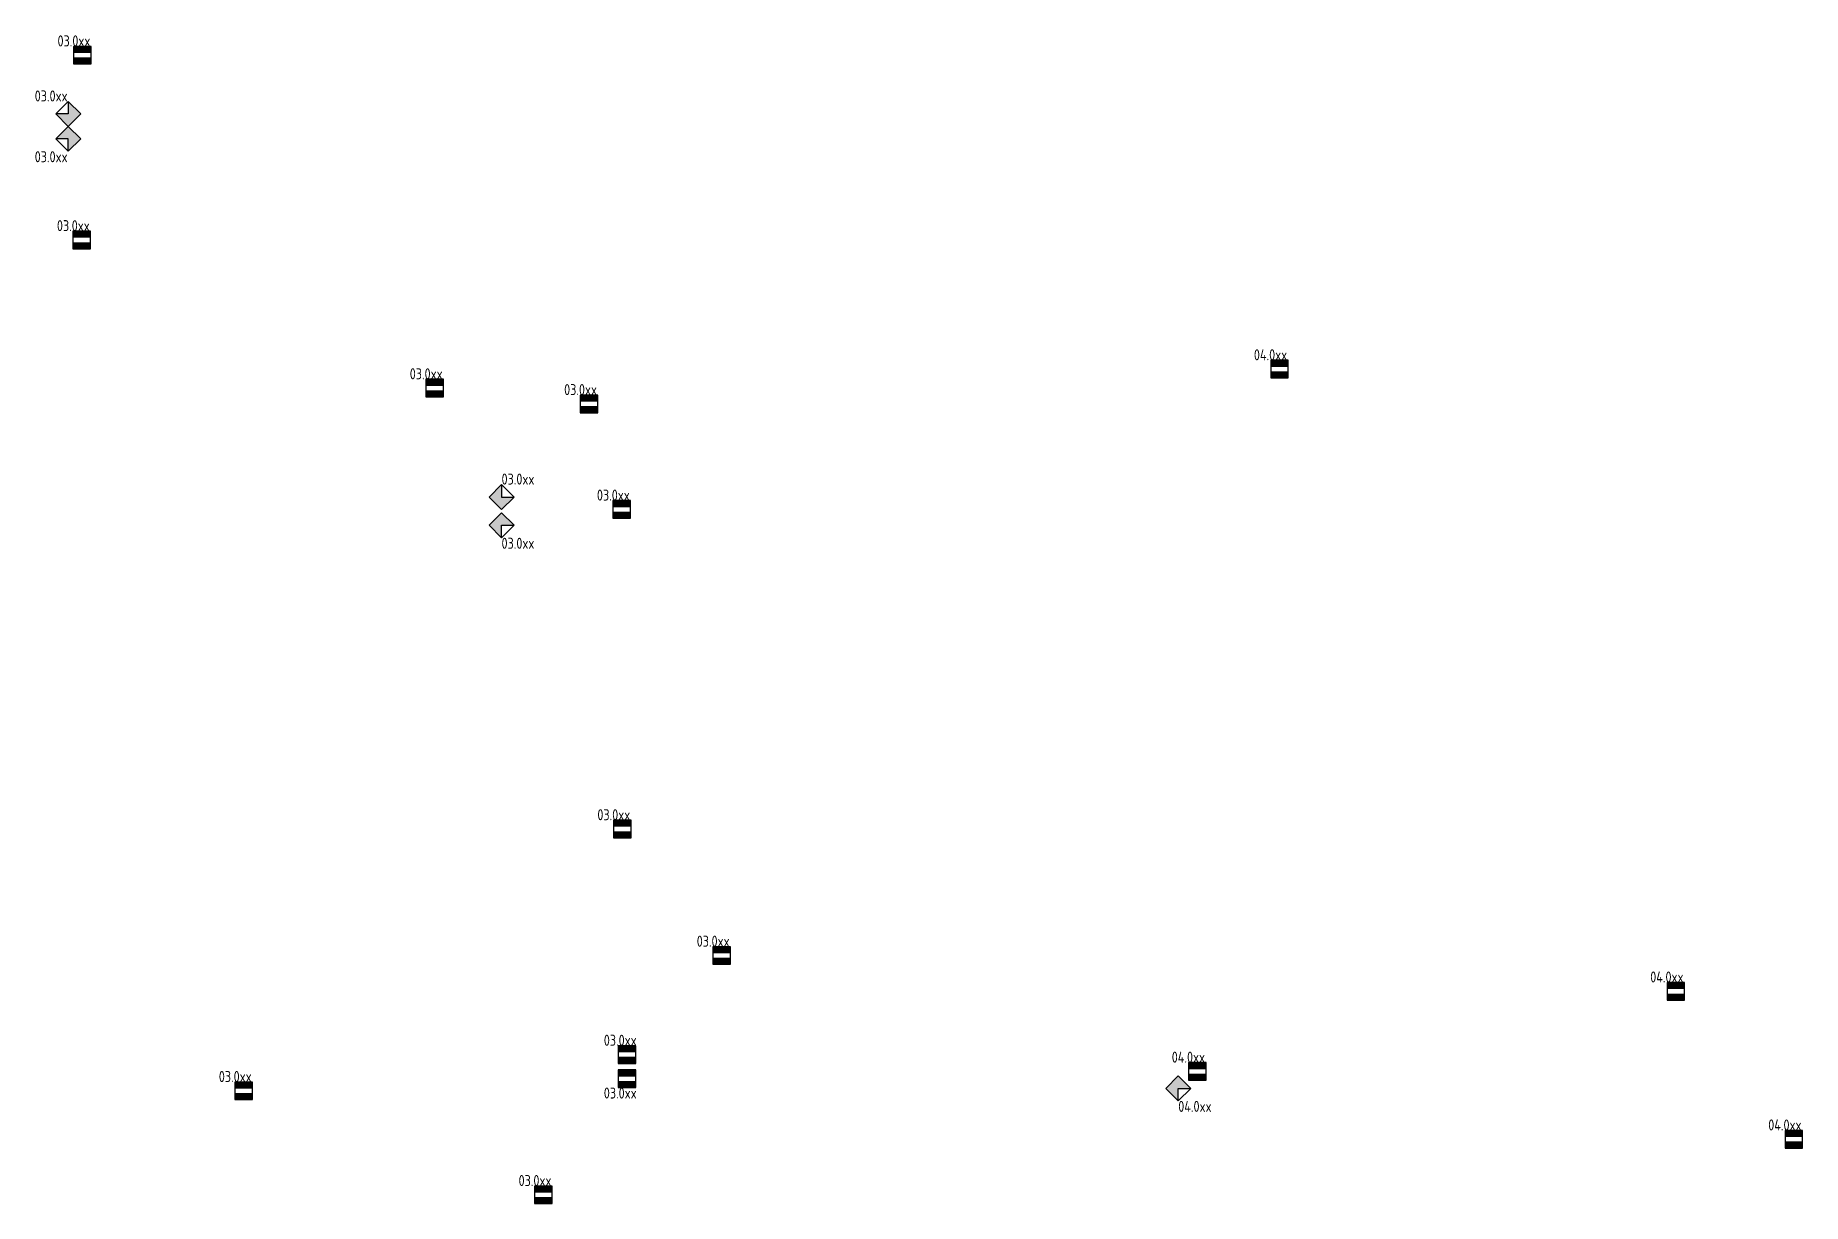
# Model space of a CAD drawing. Header units: millimetres. Extents: x 61467 to 141767, y -29433 to 23652.
import ezdxf

# ---------------------------------------------------------------- set-up
doc = ezdxf.new("R2010")
doc.units = ezdxf.units.MM
doc.layers.add('Охранная сигнализация', color=5, linetype='Continuous')
doc.styles.add('-ISOCPEUR-', font='ISOCPEUR.TTF', dxfattribs={"width": 0.8, "height": 2.5})

# ---------------------------------------------------------------- blocks, each defined once
blk = doc.blocks.new('*U4')
h = blk.add_hatch(color=256)
h.dxf.hatch_style = 1
h.paths.add_polyline_path([(-4, 1.3), (-4, 0), (0, 0), (0, 1.3)])
h.paths.add_polyline_path([(-4, 4), (-4, 2.7), (0, 2.7), (0, 4)])
for points in [[(-4, 0), (0, 0), (0, 4), (-4, 4)], [(-4, 2.7), (0, 2.7), (0, 4), (-4, 4)], [(-4, 0), (0, 0), (0, 1.3), (-4, 1.3)]]:
    blk.add_lwpolyline(points, close=True)
at = {"style": '-ISOCPEUR-', "width": 0.8}
blk.add_attdef('ADDR', (0, 4), '', height=2.5, dxfattribs=at)
blk = doc.blocks.new('*U6')
h = blk.add_hatch(color=256)
h.dxf.hatch_style = 1
h.paths.add_polyline_path([(2.83, 0), (5.66, -2.83), (2.83, -2.83), (2.83, -5.66), (0, -2.83)])
for points in [[(2.83, 0), (5.66, -2.83), (2.83, -5.66), (0, -2.83)], [(2.83, -2.83), (5.66, -2.83), (2.83, -5.66), (2.83, -2.83)]]:
    blk.add_lwpolyline(points, close=True)
at = {"style": '-ISOCPEUR-', "width": 0.8}
blk.add_attdef('ADDR', (2.83, -5.66), '', height=2.5, dxfattribs=at)
blk = doc.blocks.new('*U5')
h = blk.add_hatch(color=256)
h.dxf.hatch_style = 1
h.paths.add_polyline_path([(2.83, 0), (5.66, 2.83), (2.83, 2.83), (2.83, 5.66), (0, 2.83)])
for points in [[(2.83, 0), (5.66, 2.83), (2.83, 5.66), (0, 2.83)], [(2.83, 2.83), (5.66, 2.83), (2.83, 5.66), (2.83, 2.83)]]:
    blk.add_lwpolyline(points, close=True)
at = {"style": '-ISOCPEUR-', "width": 0.8}
blk.add_attdef('ADDR', (2.83, 5.66), '', height=2.5, dxfattribs=at)
blk = doc.blocks.new('*U7')
h = blk.add_hatch(color=256)
h.dxf.hatch_style = 1
h.paths.add_polyline_path([(-2.83, 0), (-5.66, -2.83), (-2.83, -2.83), (-2.83, -5.66), (0, -2.83)])
for points in [[(-2.83, 0), (-5.66, -2.83), (-2.83, -5.66), (0, -2.83)], [(-2.83, -2.83), (-5.66, -2.83), (-2.83, -5.66), (-2.83, -2.83)]]:
    blk.add_lwpolyline(points, close=True)
at = {"style": '-ISOCPEUR-', "width": 0.8}
blk.add_attdef('ADDR', (-2.83, -5.66), '', height=2.5, dxfattribs=at)
blk = doc.blocks.new('*U8')
h = blk.add_hatch(color=256)
h.dxf.hatch_style = 1
h.paths.add_polyline_path([(-2.83, 0), (-5.66, 2.83), (-2.83, 2.83), (-2.83, 5.66), (0, 2.83)])
for points in [[(-2.83, 0), (-5.66, 2.83), (-2.83, 5.66), (0, 2.83)], [(-2.83, 2.83), (-5.66, 2.83), (-2.83, 5.66), (-2.83, 2.83)]]:
    blk.add_lwpolyline(points, close=True)
at = {"style": '-ISOCPEUR-', "width": 0.8}
blk.add_attdef('ADDR', (-2.83, 5.66), '', height=2.5, dxfattribs=at)
blk = doc.blocks.new('*U228')
h = blk.add_hatch(color=256)
h.dxf.hatch_style = 1
h.paths.add_polyline_path([(-4, -2.7), (-4, -4), (0, -4), (0, -2.7)])
h.paths.add_polyline_path([(-4, 0), (-4, -1.3), (0, -1.3), (0, 0)])
for points in [[(-4, -4), (0, -4), (0, 0), (-4, 0)], [(-4, -1.3), (0, -1.3), (0, 0), (-4, 0)], [(-4, -4), (0, -4), (0, -2.7), (-4, -2.7)]]:
    blk.add_lwpolyline(points, close=True)
at = {"style": '-ISOCPEUR-', "width": 0.8}
blk.add_attdef('ADDR', (0, -4), '', height=2.5, dxfattribs=at)
blk = doc.blocks.new('*U231')
h = blk.add_hatch(color=256)
h.dxf.hatch_style = 1
h.paths.add_polyline_path([(-4, 1.3), (-4, 0), (0, 0), (0, 1.3)])
h.paths.add_polyline_path([(-4, 4), (-4, 2.7), (0, 2.7), (0, 4)])
for points in [[(-4, 0), (0, 0), (0, 4), (-4, 4)], [(-4, 2.7), (0, 2.7), (0, 4), (-4, 4)], [(-4, 0), (0, 0), (0, 1.3), (-4, 1.3)]]:
    blk.add_lwpolyline(points, close=True)
at = {"style": '-ISOCPEUR-', "width": 0.8}
blk.add_attdef('ADDR', (0, 4), '', height=2.5, dxfattribs=at)

msp = doc.modelspace()

# ---------------------------------------------------------------- block references
at = {"layer": 'Охранная сигнализация'}
ref = msp.add_blockref('*U4', (64002, 22350), dxfattribs=dict(at, xscale=200, yscale=200, zscale=200))
ref.add_attrib('ADDR', '03.0xx', (62475, 23150), dxfattribs={"layer": '0', "height": 500, "style": '-ISOCPEUR-', "width": 0.8})
ref = msp.add_blockref('*U8', (63532, 19517), dxfattribs=dict(at, xscale=200, yscale=200, zscale=200))
ref.add_attrib('ADDR', '03.0xx', (61439, 20648), dxfattribs={"layer": '0', "height": 500, "style": '-ISOCPEUR-', "width": 0.8})
ref = msp.add_blockref('*U7', (63532, 19517), dxfattribs=dict(at, xscale=200, yscale=200, zscale=200))
ref.add_attrib('ADDR', '03.0xx', (61439, 17886), dxfattribs={"layer": '0', "height": 500, "style": '-ISOCPEUR-', "width": 0.8})
ref = msp.add_blockref('*U4', (63974, 13954), dxfattribs=dict(at, xscale=200, yscale=200, zscale=200))
ref.add_attrib('ADDR', '03.0xx', (62447, 14754), dxfattribs={"layer": '0', "height": 500, "style": '-ISOCPEUR-', "width": 0.8})
ref = msp.add_blockref('*U4', (118397, 8086), dxfattribs=dict(at, xscale=200, yscale=200, zscale=200))
ref.add_attrib('ADDR', '04.0xx', (116834, 8886), dxfattribs={"layer": '0', "height": 500, "style": '-ISOCPEUR-', "width": 0.8})
ref = msp.add_blockref('*U4', (80006, 7223), dxfattribs=dict(at, xscale=200, yscale=200, zscale=200))
ref.add_attrib('ADDR', '03.0xx', (78479, 8023), dxfattribs={"layer": '0', "height": 500, "style": '-ISOCPEUR-', "width": 0.8})
ref = msp.add_blockref('*U4', (87021, 6506), dxfattribs=dict(at, xscale=200, yscale=200, zscale=200))
ref.add_attrib('ADDR', '03.0xx', (85493, 7306), dxfattribs={"layer": '0', "height": 500, "style": '-ISOCPEUR-', "width": 0.8})
at = {"layer": 'Охранная сигнализация', "xscale": 200, "yscale": 200, "zscale": 200}
msp.add_blockref('*U5', (82084, 2107), dxfattribs=at).add_auto_attribs({'ADDR': '03.0xx'})
at = {"layer": 'Охранная сигнализация'}
ref = msp.add_blockref('*U4', (88511, 1711), dxfattribs=dict(at, xscale=200, yscale=200, zscale=200))
ref.add_attrib('ADDR', '03.0xx', (86983, 2511), dxfattribs={"layer": '0', "height": 500, "style": '-ISOCPEUR-', "width": 0.8})
ref = msp.add_blockref('*U6', (82084, 1955), dxfattribs=dict(at, xscale=200, yscale=200, zscale=200))
ref.add_attrib('ADDR', '03.0xx', (82649, 324), dxfattribs={"layer": '0', "height": 500, "style": '-ISOCPEUR-', "width": 0.8})
ref = msp.add_blockref('*U4', (88532, -12812), dxfattribs=dict(at, xscale=200, yscale=200, zscale=200))
ref.add_attrib('ADDR', '03.0xx', (87004, -12012), dxfattribs={"layer": '0', "height": 500, "style": '-ISOCPEUR-', "width": 0.8})
ref = msp.add_blockref('*U4', (93045, -18557), dxfattribs=dict(at, xscale=200, yscale=200, zscale=200))
ref.add_attrib('ADDR', '03.0xx', (91518, -17757), dxfattribs={"layer": '0', "height": 500, "style": '-ISOCPEUR-', "width": 0.8})
ref = msp.add_blockref('*U4', (136405, -20183), dxfattribs=dict(at, xscale=200, yscale=200, zscale=200))
ref.add_attrib('ADDR', '04.0xx', (134842, -19383), dxfattribs={"layer": '0', "height": 500, "style": '-ISOCPEUR-', "width": 0.8})
ref = msp.add_blockref('*U231', (88744, -23058), dxfattribs=dict(at, xscale=200, yscale=200, zscale=200))
ref.add_attrib('ADDR', '03.0xx', (87296, -22258), dxfattribs={"layer": '0', "height": 500, "style": '-ISOCPEUR-', "width": 0.8})
ref = msp.add_blockref('*U4', (114666, -23827), dxfattribs=dict(at, xscale=200, yscale=200, zscale=200))
ref.add_attrib('ADDR', '04.0xx', (113102, -23027), dxfattribs={"layer": '0', "height": 500, "style": '-ISOCPEUR-', "width": 0.8})
ref = msp.add_blockref('*U4', (71330, -24707), dxfattribs=dict(at, xscale=200, yscale=200, zscale=200))
ref.add_attrib('ADDR', '03.0xx', (69803, -23907), dxfattribs={"layer": '0', "height": 500, "style": '-ISOCPEUR-', "width": 0.8})
ref = msp.add_blockref('*U228', (88744, -23358), dxfattribs=dict(at, xscale=200, yscale=200, zscale=200))
ref.add_attrib('ADDR', '03.0xx', (87296, -24658), dxfattribs={"layer": '0', "height": 500, "style": '-ISOCPEUR-', "width": 0.8})
ref = msp.add_blockref('*U6', (112832, -23633), dxfattribs=dict(at, xscale=200, yscale=200, zscale=200))
ref.add_attrib('ADDR', '04.0xx', (113397, -25264), dxfattribs={"layer": '0', "height": 500, "style": '-ISOCPEUR-', "width": 0.8})
ref = msp.add_blockref('*U4', (141767, -26906), dxfattribs=dict(at, xscale=200, yscale=200, zscale=200))
ref.add_attrib('ADDR', '04.0xx', (140204, -26106), dxfattribs={"layer": '0', "height": 500, "style": '-ISOCPEUR-', "width": 0.8})
ref = msp.add_blockref('*U4', (84951, -29433), dxfattribs=dict(at, xscale=200, yscale=200, zscale=200))
ref.add_attrib('ADDR', '03.0xx', (83424, -28633), dxfattribs={"layer": '0', "height": 500, "style": '-ISOCPEUR-', "width": 0.8})

doc.saveas('drawing.dxf')
